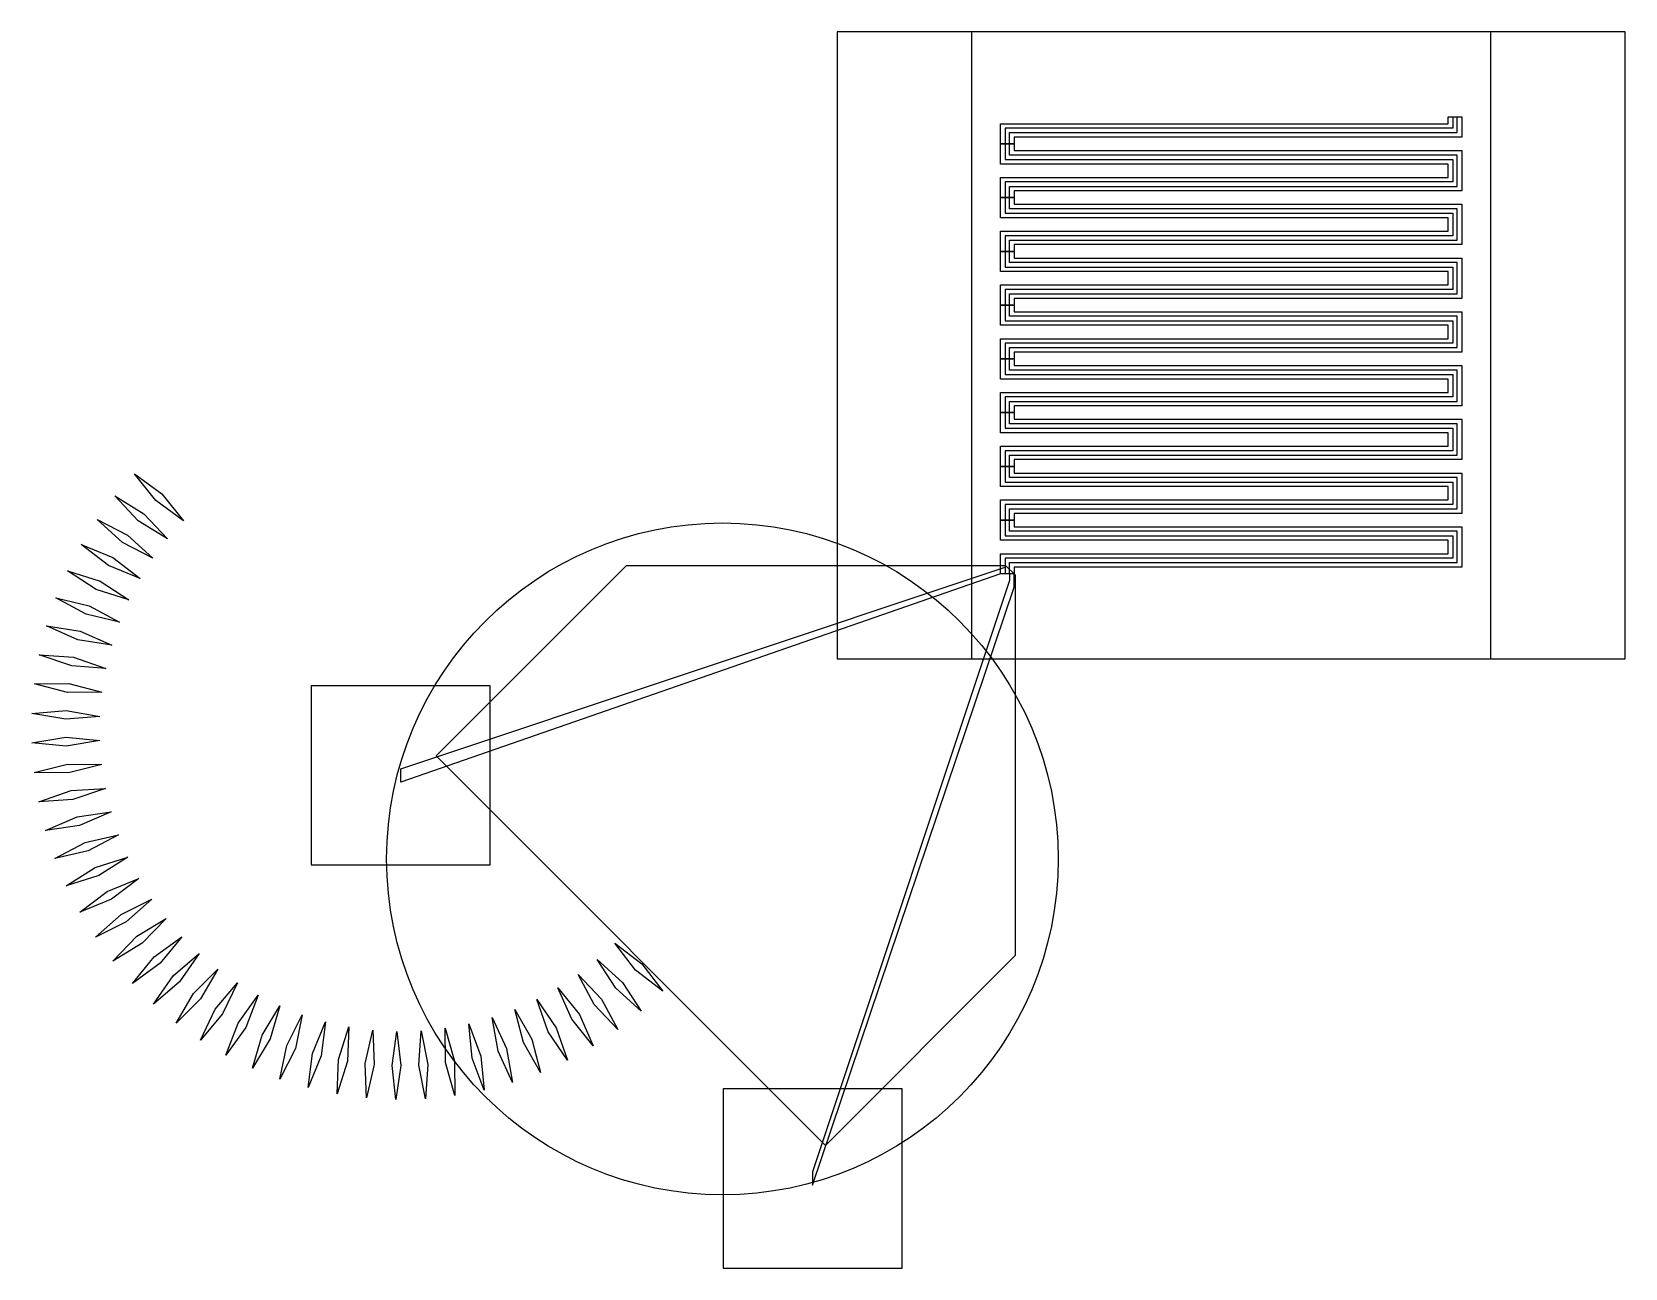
# Model space of a CAD drawing. Extents: x -26.8 to 8.8, y -25.7 to 1.9.
import ezdxf

# ---------------------------------------------------------------- set-up
doc = ezdxf.new("R2010")
doc.units = 0

msp = doc.modelspace()

# ---------------------------------------------------------------- linework, layer by layer
at = {"layer": 'cure'}
msp.add_lwpolyline([(5.8, 1.9), (-5.8, 1.9), (-5.8, -12.1), (5.8, -12.1)], close=True, dxfattribs=at)
at = {"layer": 'M1_LD'}
msp.add_circle((-11.364, -16.564), 7.5, dxfattribs=at)
at = {"layer": 'M1_Neg'}
for points in [[(5.15, 0), (5.15, -0.45), (-4.85, -0.45), (-4.85, -0.6), (-5.15, -0.6), (-5.15, -0.15), (4.85, -0.15), (4.85, 0)], [(-4.85, -0.6), (-4.85, -0.75), (5.15, -0.75), (5.15, -1.65), (-4.85, -1.65), (-4.85, -1.8), (-5.15, -1.8), (-5.15, -1.35), (4.85, -1.35), (4.85, -1.05), (-5.15, -1.05), (-5.15, -0.6)], [(-4.85, -1.8), (-4.85, -1.95), (5.15, -1.95), (5.15, -2.85), (-4.85, -2.85), (-4.85, -3), (-5.15, -3), (-5.15, -2.55), (4.85, -2.55), (4.85, -2.25), (-5.15, -2.25), (-5.15, -1.8)], [(-4.85, -3), (-4.85, -3.15), (5.15, -3.15), (5.15, -4.05), (-4.85, -4.05), (-4.85, -4.2), (-5.15, -4.2), (-5.15, -3.75), (4.85, -3.75), (4.85, -3.45), (-5.15, -3.45), (-5.15, -3)], [(-4.85, -4.2), (-4.85, -4.35), (5.15, -4.35), (5.15, -5.25), (-4.85, -5.25), (-4.85, -5.4), (-5.15, -5.4), (-5.15, -4.95), (4.85, -4.95), (4.85, -4.65), (-5.15, -4.65), (-5.15, -4.2)], [(-4.85, -5.4), (-4.85, -5.55), (5.15, -5.55), (5.15, -6.45), (-4.85, -6.45), (-4.85, -6.6), (-5.15, -6.6), (-5.15, -6.15), (4.85, -6.15), (4.85, -5.85), (-5.15, -5.85), (-5.15, -5.4)], [(-4.85, -6.6), (-4.85, -6.75), (5.15, -6.75), (5.15, -7.65), (-4.85, -7.65), (-4.85, -7.8), (-5.15, -7.8), (-5.15, -7.35), (4.85, -7.35), (4.85, -7.05), (-5.15, -7.05), (-5.15, -6.6)], [(-4.85, -7.8), (-4.85, -7.95), (5.15, -7.95), (5.15, -8.85), (-4.85, -8.85), (-4.85, -9), (-5.15, -9), (-5.15, -8.55), (4.85, -8.55), (4.85, -8.25), (-5.15, -8.25), (-5.15, -7.8)], [(-4.85, -9), (-4.85, -9.15), (5.15, -9.15), (5.15, -10.05), (-4.85, -10.05), (-4.85, -10.2), (-5.15, -10.2), (-5.15, -9.75), (4.85, -9.75), (4.85, -9.45), (-5.15, -9.45), (-5.15, -9)], [(-5.0311, -10.0189), (-13.5163, -10.0189), (-17.759, -14.2616), (-9.0616, -22.959), (-4.8189, -18.7163), (-4.8189, -10.2311)]]:
    msp.add_lwpolyline(points, close=True, dxfattribs=at)
at = {"layer": 'M1_Pos_holes'}
for points in [[(-23.8824, -8.4167), (-23.403, -9.0143), (-24.0208, -8.5611), (-24.5002, -7.9635)], [(-24.2857, -8.8608), (-23.76, -9.4182), (-24.412, -9.0159), (-24.9376, -8.4585)], [(-24.6521, -9.3358), (-24.0836, -9.8494), (-24.7657, -9.5004), (-25.3342, -8.9868)], [(-24.9794, -9.8385), (-24.3717, -10.305), (-25.0795, -10.0117), (-25.6872, -9.5452)], [(-25.2655, -10.3658), (-24.6225, -10.7823), (-25.3514, -10.5464), (-25.9945, -10.13)], [(-25.5086, -10.9142), (-24.8343, -11.278), (-25.5797, -11.1012), (-26.254, -10.7374)], [(-25.707, -11.4804), (-25.0058, -11.7891), (-25.763, -11.6724), (-26.4642, -11.3637)], [(-25.8596, -12.0605), (-25.1359, -12.3122), (-25.9, -12.2564), (-26.6237, -12.0047)], [(-25.9653, -12.651), (-25.2239, -12.8441), (-25.99, -12.8495), (-26.7314, -12.6565)], [(-26.0235, -13.2481), (-25.269, -13.3813), (-26.0322, -13.4479), (-26.7867, -13.3148)], [(-26.0337, -13.8479), (-25.271, -13.9204), (-26.0265, -14.0478), (-26.7892, -13.9753)], [(-25.996, -14.4466), (-25.23, -14.4579), (-25.9729, -14.6453), (-26.7389, -14.634)], [(-25.9106, -15.0404), (-25.1461, -14.9904), (-25.8717, -15.2366), (-26.6361, -15.2866)], [(-25.778, -15.6255), (-25.02, -15.5145), (-25.7235, -15.8179), (-26.4816, -15.9288)], [(-25.5991, -16.1981), (-24.8524, -16.0269), (-25.5294, -16.3855), (-26.2762, -16.5566)], [(-25.375, -16.7545), (-24.6443, -16.5242), (-25.2905, -16.9358), (-26.0212, -17.1661)], [(-25.1072, -17.2913), (-24.3972, -17.0033), (-25.0084, -17.4652), (-25.7184, -17.7532)], [(-24.7973, -17.8049), (-24.1126, -17.4612), (-24.685, -17.9704), (-25.3696, -18.3142)], [(-24.4473, -18.2922), (-23.7923, -17.8948), (-24.3221, -18.4482), (-24.9772, -18.8455)], [(-24.0595, -18.7499), (-23.4384, -18.3014), (-23.9223, -18.8954), (-24.5435, -19.3438)], [(-13.3024, -19.0505), (-13.7688, -18.4427), (-13.161, -18.909), (-12.6946, -19.5169)], [(-23.6364, -19.1752), (-23.0531, -18.6785), (-23.488, -19.3092), (-24.0714, -19.8059)], [(-13.7486, -19.4514), (-14.165, -18.8083), (-13.5964, -19.3218), (-13.18, -19.9649)], [(-23.1807, -19.5652), (-22.6389, -19.0236), (-23.022, -19.687), (-23.5638, -20.2287)], [(-14.2255, -19.8155), (-14.589, -19.1411), (-14.0633, -19.6984), (-13.6997, -20.3727)], [(-22.6952, -19.9177), (-22.1985, -19.3344), (-22.5273, -20.0264), (-23.0241, -20.6096)], [(-14.7298, -20.1402), (-15.0384, -19.439), (-14.5588, -20.0365), (-14.2503, -20.7377)], [(-22.1832, -20.2302), (-21.7346, -19.6091), (-22.0071, -20.3251), (-22.4557, -20.9462)], [(-21.6477, -20.5007), (-21.2502, -19.8458), (-21.4647, -20.5813), (-21.8622, -21.2362)], [(-15.8082, -20.6639), (-16.0011, -19.9225), (-15.6229, -20.5887), (-15.43, -21.3302)], [(-15.2586, -20.4237), (-15.5101, -19.7), (-15.0798, -20.3339), (-14.8283, -21.0576)], [(-21.0924, -20.7277), (-20.7485, -20.0431), (-20.9035, -20.7933), (-21.2474, -21.478)], [(-20.5208, -20.9095), (-20.2327, -20.1996), (-20.3272, -20.9599), (-20.6153, -21.6698)], [(-16.9563, -21.0091), (-17.0286, -20.2464), (-16.7613, -20.9644), (-16.6891, -21.7271)], [(-16.3754, -20.8595), (-16.5084, -20.105), (-16.1846, -20.7993), (-16.0516, -21.5538)], [(-19.9364, -21.045), (-19.7059, -20.3144), (-19.7394, -21.0798), (-19.9698, -21.8104)], [(-19.343, -21.1335), (-19.1717, -20.3867), (-19.1439, -21.1524), (-19.3152, -21.8991)], [(-18.7445, -21.1742), (-18.6334, -20.4162), (-18.5445, -21.1771), (-18.6556, -21.9351)], [(-18.1447, -21.167), (-18.0945, -20.4025), (-17.9451, -21.1539), (-17.9953, -21.9184)], [(-17.5473, -21.1118), (-17.5584, -20.3458), (-17.3494, -21.0828), (-17.3383, -21.8489)]]:
    msp.add_lwpolyline(points, close=True, dxfattribs=at)
at = {"layer": 'M2_undercutMsk'}
msp.add_lwpolyline([(8.8, 1.9), (-8.8, 1.9), (-8.8, -12.1), (8.8, -12.1)], close=True, dxfattribs=at)
at = {"layer": 'metal'}
for points in [[(4.95, 0), (4.95, -0.25), (-5.05, -0.25), (-5.05, -0.6), (-5.15, -0.6), (-5.15, -0.15), (4.85, -0.15), (4.85, 0)], [(5.15, 0), (5.15, -0.45), (-4.85, -0.45), (-4.85, -0.6), (-4.95, -0.6), (-4.95, -0.35), (5.05, -0.35), (5.05, 0)], [(-5.05, -0.6), (-5.05, -0.95), (4.95, -0.95), (4.95, -1.45), (-5.05, -1.45), (-5.05, -1.8), (-5.15, -1.8), (-5.15, -1.35), (4.85, -1.35), (4.85, -1.05), (-5.15, -1.05), (-5.15, -0.6)], [(-4.85, -0.6), (-4.85, -0.75), (5.15, -0.75), (5.15, -1.65), (-4.85, -1.65), (-4.85, -1.8), (-4.95, -1.8), (-4.95, -1.55), (5.05, -1.55), (5.05, -0.85), (-4.95, -0.85), (-4.95, -0.6)], [(-5.05, -1.8), (-5.05, -2.15), (4.95, -2.15), (4.95, -2.65), (-5.05, -2.65), (-5.05, -3), (-5.15, -3), (-5.15, -2.55), (4.85, -2.55), (4.85, -2.25), (-5.15, -2.25), (-5.15, -1.8)], [(-4.85, -1.8), (-4.85, -1.95), (5.15, -1.95), (5.15, -2.85), (-4.85, -2.85), (-4.85, -3), (-4.95, -3), (-4.95, -2.75), (5.05, -2.75), (5.05, -2.05), (-4.95, -2.05), (-4.95, -1.8)], [(-5.05, -3), (-5.05, -3.35), (4.95, -3.35), (4.95, -3.85), (-5.05, -3.85), (-5.05, -4.2), (-5.15, -4.2), (-5.15, -3.75), (4.85, -3.75), (4.85, -3.45), (-5.15, -3.45), (-5.15, -3)], [(-4.85, -3), (-4.85, -3.15), (5.15, -3.15), (5.15, -4.05), (-4.85, -4.05), (-4.85, -4.2), (-4.95, -4.2), (-4.95, -3.95), (5.05, -3.95), (5.05, -3.25), (-4.95, -3.25), (-4.95, -3)], [(-5.05, -4.2), (-5.05, -4.55), (4.95, -4.55), (4.95, -5.05), (-5.05, -5.05), (-5.05, -5.4), (-5.15, -5.4), (-5.15, -4.95), (4.85, -4.95), (4.85, -4.65), (-5.15, -4.65), (-5.15, -4.2)], [(-4.85, -4.2), (-4.85, -4.35), (5.15, -4.35), (5.15, -5.25), (-4.85, -5.25), (-4.85, -5.4), (-4.95, -5.4), (-4.95, -5.15), (5.05, -5.15), (5.05, -4.45), (-4.95, -4.45), (-4.95, -4.2)], [(-5.05, -5.4), (-5.05, -5.75), (4.95, -5.75), (4.95, -6.25), (-5.05, -6.25), (-5.05, -6.6), (-5.15, -6.6), (-5.15, -6.15), (4.85, -6.15), (4.85, -5.85), (-5.15, -5.85), (-5.15, -5.4)], [(-4.85, -5.4), (-4.85, -5.55), (5.15, -5.55), (5.15, -6.45), (-4.85, -6.45), (-4.85, -6.6), (-4.95, -6.6), (-4.95, -6.35), (5.05, -6.35), (5.05, -5.65), (-4.95, -5.65), (-4.95, -5.4)], [(-5.05, -6.6), (-5.05, -6.95), (4.95, -6.95), (4.95, -7.45), (-5.05, -7.45), (-5.05, -7.8), (-5.15, -7.8), (-5.15, -7.35), (4.85, -7.35), (4.85, -7.05), (-5.15, -7.05), (-5.15, -6.6)], [(-4.85, -6.6), (-4.85, -6.75), (5.15, -6.75), (5.15, -7.65), (-4.85, -7.65), (-4.85, -7.8), (-4.95, -7.8), (-4.95, -7.55), (5.05, -7.55), (5.05, -6.85), (-4.95, -6.85), (-4.95, -6.6)], [(-5.05, -7.8), (-5.05, -8.15), (4.95, -8.15), (4.95, -8.65), (-5.05, -8.65), (-5.05, -9), (-5.15, -9), (-5.15, -8.55), (4.85, -8.55), (4.85, -8.25), (-5.15, -8.25), (-5.15, -7.8)], [(-4.85, -7.8), (-4.85, -7.95), (5.15, -7.95), (5.15, -8.85), (-4.85, -8.85), (-4.85, -9), (-4.95, -9), (-4.95, -8.75), (5.05, -8.75), (5.05, -8.05), (-4.95, -8.05), (-4.95, -7.8)], [(-5.05, -9), (-5.05, -9.35), (4.95, -9.35), (4.95, -9.85), (-5.05, -9.85), (-5.05, -10.2), (-5.15, -10.2), (-5.15, -9.75), (4.85, -9.75), (4.85, -9.45), (-5.15, -9.45), (-5.15, -9)], [(-4.85, -9), (-4.85, -9.15), (5.15, -9.15), (5.15, -10.05), (-4.85, -10.05), (-4.85, -10.2), (-4.95, -10.2), (-4.95, -9.95), (5.05, -9.95), (5.05, -9.25), (-4.95, -9.25), (-4.95, -9)], [(-5.05, -10.05), (-5.05, -10.2), (-5.15, -10.2), (-18.55, -14.85), (-18.55, -14.55)], [(-4.85, -10.5), (-4.85, -10.2), (-4.95, -10.2), (-4.95, -10.35), (-9.35, -23.55), (-9.35, -23.85)], [(-16.55, -12.7), (-20.55, -12.7), (-20.55, -16.7), (-16.55, -16.7)], [(-7.35, -21.7), (-11.35, -21.7), (-11.35, -25.7), (-7.35, -25.7)]]:
    msp.add_lwpolyline(points, close=True, dxfattribs=at)
at = {"layer": 'metal_BB'}
for points in [[(-16.55, -12.7), (-20.55, -12.7), (-20.55, -16.7), (-16.55, -16.7)], [(-7.35, -21.7), (-11.35, -21.7), (-11.35, -25.7), (-7.35, -25.7)]]:
    msp.add_lwpolyline(points, close=True, dxfattribs=at)

doc.saveas('drawing.dxf')
